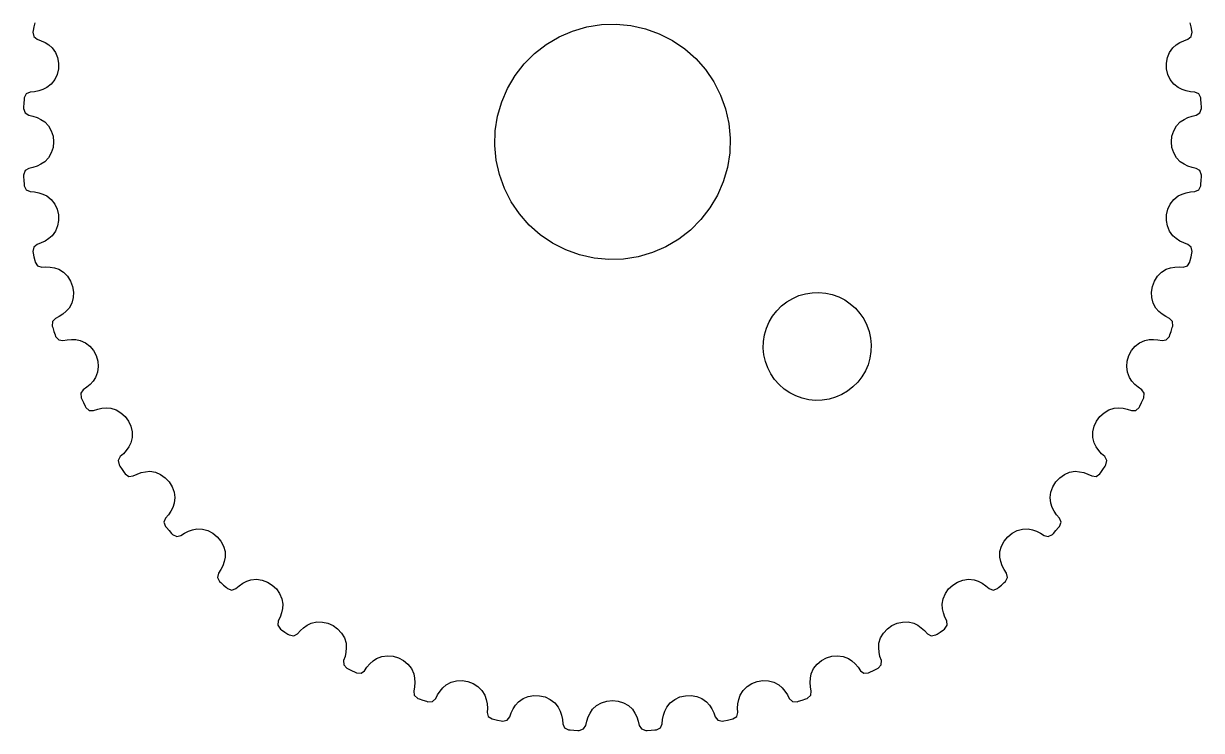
# Model space of a CAD drawing. Header units: metres. Extents: x -15 to 15, y 95 to 125.
# Drawn here: x -15 to 15, y 95 to 113.01 of the extents above; entities that cross this region are included whole.
import ezdxf

# ---------------------------------------------------------------- set-up
doc = ezdxf.new("R2010")
doc.units = ezdxf.units.M

msp = doc.modelspace()

# ---------------------------------------------------------------- linework, layer by layer
for p, q in [((-14.755, 112.835), (-14.762, 112.798)), ((-14.7362, 112.931), (-14.755, 112.835)), ((-14.7167, 113.028), (-14.7362, 112.931)), ((-1.36197, 112.673), (-1.0162, 112.823)), ((-1.0162, 112.823), (-0.65442, 112.928)), ((-0.65442, 112.928), (-0.28232, 112.987)), ((-0.28232, 112.987), (0.09422, 112.999)), ((0.09422, 112.999), (0.4693, 112.963)), ((0.4693, 112.963), (0.83696, 112.881)), ((0.83696, 112.881), (1.19144, 112.753)), ((14.7362, 112.931), (14.7167, 113.028)), ((14.755, 112.835), (14.7362, 112.931)), ((14.762, 112.798), (14.755, 112.835)), ((-14.762, 112.798), (-14.7398, 112.682)), ((-14.7398, 112.682), (-14.6547, 112.614)), ((-14.6547, 112.614), (-14.5506, 112.577)), ((-14.5506, 112.577), (-14.4515, 112.528)), ((-14.4515, 112.528), (-14.358, 112.468)), ((-1.68625, 112.481), (-1.36197, 112.673)), ((1.19144, 112.753), (1.52711, 112.582)), ((1.52711, 112.582), (1.83871, 112.37)), ((14.358, 112.467), (14.4515, 112.528)), ((14.4515, 112.528), (14.5506, 112.577)), ((14.5506, 112.577), (14.6547, 112.614)), ((14.6547, 112.614), (14.7399, 112.681)), ((14.7399, 112.681), (14.762, 112.798)), ((-14.358, 112.468), (-14.2707, 112.395)), ((-14.2707, 112.395), (-14.1882, 112.278)), ((-14.1882, 112.278), (-14.1346, 112.145)), ((-2.25032, 111.984), (-1.98393, 112.25)), ((-1.98393, 112.25), (-1.68625, 112.481)), ((1.83871, 112.37), (2.12131, 112.121)), ((14.1346, 112.145), (14.1882, 112.278)), ((14.1882, 112.278), (14.2707, 112.395)), ((14.2707, 112.395), (14.358, 112.467)), ((-14.1346, 112.145), (-14.1102, 112.003)), ((-14.1102, 112.003), (-14.1147, 111.858)), ((-2.48123, 111.686), (-2.25032, 111.984)), ((2.12131, 112.121), (2.37045, 111.839)), ((14.1102, 112.003), (14.1346, 112.145)), ((14.1147, 111.858), (14.1102, 112.003)), ((-14.1479, 111.717), (-14.2082, 111.586)), ((-14.1147, 111.858), (-14.1479, 111.717)), ((-2.673, 111.362), (-2.48123, 111.686)), ((2.37045, 111.839), (2.58221, 111.527)), ((14.1479, 111.717), (14.1147, 111.858)), ((14.2082, 111.586), (14.1479, 111.717)), ((-14.5074, 111.333), (-14.6135, 111.298)), ((-14.4043, 111.38), (-14.5074, 111.333)), ((-14.2942, 111.472), (-14.4043, 111.38)), ((-14.2082, 111.586), (-14.2942, 111.472)), ((-2.82263, 111.016), (-2.673, 111.362)), ((2.58221, 111.527), (2.75325, 111.191)), ((14.2942, 111.472), (14.2082, 111.586)), ((14.4043, 111.38), (14.2942, 111.472)), ((14.5074, 111.333), (14.4043, 111.38)), ((14.6135, 111.298), (14.5074, 111.333)), ((-14.9859, 111.081), (-14.9927, 110.983)), ((-14.9831, 111.118), (-14.9859, 111.081)), ((-14.9316, 111.225), (-14.9831, 111.118)), ((-14.8318, 111.268), (-14.9316, 111.225)), ((-14.7219, 111.277), (-14.8318, 111.268)), ((-14.6135, 111.298), (-14.7219, 111.277)), ((-2.92773, 110.654), (-2.82263, 111.016)), ((2.75325, 111.191), (2.88087, 110.837)), ((14.7219, 111.276), (14.6135, 111.298)), ((14.8318, 111.268), (14.7219, 111.276)), ((14.9316, 111.225), (14.8318, 111.268)), ((14.9831, 111.118), (14.9316, 111.225)), ((14.9859, 111.081), (14.9831, 111.118)), ((14.9927, 110.983), (14.9859, 111.081)), ((-14.9988, 110.885), (-15.0009, 110.847)), ((-15.0009, 110.847), (-14.9638, 110.735)), ((-14.9927, 110.983), (-14.9988, 110.885)), ((-14.9638, 110.735), (-14.8705, 110.678)), ((2.88087, 110.837), (2.96306, 110.469)), ((14.8705, 110.678), (14.9638, 110.735)), ((14.9638, 110.735), (15.0009, 110.847)), ((14.9988, 110.885), (14.9927, 110.983)), ((15.0009, 110.847), (14.9988, 110.885)), ((-14.8705, 110.678), (-14.7626, 110.656)), ((-14.7626, 110.656), (-14.6579, 110.621)), ((-14.6579, 110.621), (-14.5572, 110.572)), ((-14.5572, 110.572), (-14.4612, 110.512)), ((-14.4612, 110.512), (-14.3641, 110.406)), ((-2.98668, 110.282), (-2.92773, 110.654)), ((2.96306, 110.469), (2.9985, 110.094)), ((14.3641, 110.406), (14.4612, 110.512)), ((14.4612, 110.512), (14.5572, 110.572)), ((14.5572, 110.572), (14.6579, 110.62)), ((14.6579, 110.62), (14.7626, 110.656)), ((14.7626, 110.656), (14.8705, 110.678)), ((-14.3641, 110.406), (-14.2937, 110.282)), ((-14.2937, 110.282), (-14.2509, 110.144)), ((-14.2509, 110.144), (-14.2365, 110)), ((-2.9985, 109.906), (-2.98668, 110.282)), ((14.2365, 110), (14.2509, 110.144)), ((14.2509, 110.144), (14.2937, 110.282)), ((14.2937, 110.282), (14.3641, 110.406)), ((-14.2509, 109.856), (-14.2937, 109.718)), ((-14.2365, 110), (-14.2509, 109.856)), ((-2.96306, 109.531), (-2.9985, 109.906)), ((2.9985, 110.094), (2.98668, 109.718)), ((14.2509, 109.856), (14.2365, 110)), ((14.2937, 109.718), (14.2509, 109.856)), ((-14.3641, 109.594), (-14.4612, 109.488)), ((-14.2937, 109.718), (-14.3641, 109.594)), ((-2.88087, 109.163), (-2.96306, 109.531)), ((2.98668, 109.718), (2.92773, 109.346)), ((14.3641, 109.594), (14.2937, 109.718)), ((14.4612, 109.488), (14.3641, 109.594)), ((-14.9638, 109.265), (-15.0009, 109.153)), ((-14.8705, 109.322), (-14.9638, 109.265)), ((-14.7626, 109.344), (-14.8705, 109.322)), ((-14.6579, 109.38), (-14.7626, 109.344)), ((-14.5572, 109.428), (-14.6579, 109.38)), ((-14.4612, 109.488), (-14.5572, 109.428)), ((2.92773, 109.346), (2.82263, 108.984)), ((14.5572, 109.428), (14.4612, 109.488)), ((14.6579, 109.379), (14.5572, 109.428)), ((14.7626, 109.344), (14.6579, 109.379)), ((14.8705, 109.322), (14.7626, 109.344)), ((14.9638, 109.265), (14.8705, 109.322)), ((15.0009, 109.153), (14.9638, 109.265)), ((-15.0009, 109.153), (-14.9988, 109.115)), ((-14.9988, 109.115), (-14.9927, 109.017)), ((-14.9927, 109.017), (-14.9859, 108.919)), ((-14.9859, 108.919), (-14.9831, 108.882)), ((-2.75325, 108.809), (-2.88087, 109.163)), ((2.82263, 108.984), (2.673, 108.638)), ((14.9831, 108.882), (14.9859, 108.919)), ((14.9859, 108.919), (14.9927, 109.017)), ((14.9927, 109.017), (14.9988, 109.115)), ((14.9988, 109.115), (15.0009, 109.153)), ((-14.9831, 108.882), (-14.9316, 108.775)), ((-14.9316, 108.775), (-14.8318, 108.732)), ((-14.8318, 108.732), (-14.7219, 108.724)), ((-14.7219, 108.724), (-14.6135, 108.702)), ((-14.6135, 108.702), (-14.5074, 108.667)), ((-14.5074, 108.667), (-14.4043, 108.62)), ((-14.4043, 108.62), (-14.2942, 108.528)), ((-2.58221, 108.473), (-2.75325, 108.809)), ((2.673, 108.638), (2.48123, 108.314)), ((14.2942, 108.528), (14.4043, 108.62)), ((14.4043, 108.62), (14.5074, 108.667)), ((14.5074, 108.667), (14.6135, 108.702)), ((14.6135, 108.702), (14.7219, 108.723)), ((14.7219, 108.723), (14.8318, 108.732)), ((14.8318, 108.732), (14.9316, 108.775)), ((14.9316, 108.775), (14.9831, 108.882)), ((-14.2942, 108.528), (-14.2082, 108.414)), ((-14.2082, 108.414), (-14.1479, 108.283)), ((-2.37045, 108.161), (-2.58221, 108.473)), ((2.48123, 108.314), (2.25032, 108.016)), ((14.1479, 108.283), (14.2082, 108.414)), ((14.2082, 108.414), (14.2942, 108.528)), ((-14.1479, 108.283), (-14.1147, 108.142)), ((-14.1147, 108.142), (-14.1102, 107.997)), ((-2.12131, 107.879), (-2.37045, 108.161)), ((2.25032, 108.016), (1.98393, 107.75)), ((14.1102, 107.997), (14.1147, 108.142)), ((14.1147, 108.142), (14.1479, 108.283)), ((-14.1882, 107.722), (-14.2707, 107.605)), ((-14.1346, 107.855), (-14.1882, 107.722)), ((-14.1102, 107.997), (-14.1346, 107.855)), ((-1.83871, 107.63), (-2.12131, 107.879)), ((1.98393, 107.75), (1.68625, 107.519)), ((14.1346, 107.855), (14.1102, 107.997)), ((14.1882, 107.722), (14.1346, 107.855)), ((14.2707, 107.605), (14.1882, 107.722)), ((-14.5506, 107.423), (-14.6547, 107.386)), ((-14.4515, 107.472), (-14.5506, 107.423)), ((-14.358, 107.533), (-14.4515, 107.472)), ((-14.2707, 107.605), (-14.358, 107.533)), ((-1.52711, 107.418), (-1.83871, 107.63)), ((-1.19144, 107.247), (-1.52711, 107.418)), ((1.68625, 107.519), (1.36197, 107.327)), ((14.358, 107.532), (14.2707, 107.605)), ((14.4515, 107.472), (14.358, 107.532)), ((14.5506, 107.423), (14.4515, 107.472)), ((14.6547, 107.386), (14.5506, 107.423)), ((-14.7399, 107.319), (-14.762, 107.202)), ((-14.762, 107.202), (-14.755, 107.165)), ((-14.755, 107.165), (-14.7362, 107.069)), ((-14.6547, 107.386), (-14.7399, 107.319)), ((-0.83696, 107.119), (-1.19144, 107.247)), ((-0.4693, 107.037), (-0.83696, 107.119)), ((1.0162, 107.177), (0.65442, 107.072)), ((1.36197, 107.327), (1.0162, 107.177)), ((14.7398, 107.318), (14.6547, 107.386)), ((14.7362, 107.069), (14.755, 107.165)), ((14.762, 107.202), (14.7398, 107.318)), ((14.755, 107.165), (14.762, 107.202)), ((-14.7362, 107.069), (-14.7167, 106.972)), ((-14.7167, 106.972), (-14.709, 106.936)), ((-14.709, 106.936), (-14.644, 106.837)), ((-14.644, 106.837), (-14.5393, 106.807)), ((-14.5393, 106.807), (-14.4293, 106.813)), ((-14.4293, 106.813), (-14.3191, 106.806)), ((-0.09422, 107.001), (-0.4693, 107.037)), ((0.28232, 107.013), (-0.09422, 107.001)), ((0.65442, 107.072), (0.28232, 107.013)), ((14.319, 106.806), (14.4293, 106.813)), ((14.4293, 106.813), (14.5393, 106.807)), ((14.5393, 106.807), (14.644, 106.837)), ((14.644, 106.837), (14.709, 106.936)), ((14.709, 106.936), (14.7167, 106.972)), ((14.7167, 106.972), (14.7362, 107.069)), ((-14.3191, 106.806), (-14.2093, 106.785)), ((-14.2093, 106.785), (-14.101, 106.752)), ((-14.101, 106.752), (-13.9797, 106.675)), ((-13.9797, 106.675), (-13.8795, 106.573)), ((-13.8795, 106.573), (-13.8027, 106.451)), ((13.8027, 106.451), (13.8795, 106.573)), ((13.8795, 106.573), (13.9797, 106.675)), ((13.9797, 106.675), (14.101, 106.752)), ((14.101, 106.752), (14.2093, 106.785)), ((14.2093, 106.785), (14.319, 106.806)), ((-13.8027, 106.451), (-13.7514, 106.315)), ((-13.7514, 106.315), (-13.728, 106.172)), ((13.728, 106.172), (13.7514, 106.315)), ((13.7514, 106.315), (13.8027, 106.451)), ((-13.7337, 106.028), (-13.7695, 105.89)), ((-13.728, 106.172), (-13.7337, 106.028)), ((4.3056, 105.816), (4.44205, 105.922)), ((4.44205, 105.922), (4.59067, 106.01)), ((4.59067, 106.01), (4.74915, 106.079)), ((4.74915, 106.079), (4.91496, 106.127)), ((4.91496, 106.127), (5.08551, 106.154)), ((5.08551, 106.154), (5.2581, 106.159)), ((5.2581, 106.159), (5.43001, 106.143)), ((5.43001, 106.143), (5.59851, 106.105)), ((5.59851, 106.105), (5.76099, 106.047)), ((5.76099, 106.047), (5.91484, 105.969)), ((5.91484, 105.969), (6.05765, 105.872)), ((13.7337, 106.028), (13.728, 106.172)), ((13.7695, 105.89), (13.7337, 106.028)), ((-13.9979, 105.607), (-14.0898, 105.546)), ((-13.9131, 105.68), (-13.9979, 105.607)), ((-13.836, 105.763), (-13.9131, 105.68)), ((-13.7695, 105.89), (-13.836, 105.763)), ((4.07767, 105.558), (4.1835, 105.694)), ((4.1835, 105.694), (4.3056, 105.816)), ((6.05765, 105.872), (6.18718, 105.757)), ((6.18718, 105.757), (6.30136, 105.628)), ((6.30136, 105.628), (6.39842, 105.485)), ((13.836, 105.763), (13.7695, 105.89)), ((13.9131, 105.679), (13.836, 105.763)), ((13.9978, 105.607), (13.9131, 105.679)), ((14.0897, 105.545), (13.9978, 105.607)), ((-14.2637, 105.418), (-14.2705, 105.299)), ((-14.1882, 105.496), (-14.2637, 105.418)), ((-14.0898, 105.546), (-14.1882, 105.496)), ((3.92119, 105.251), (3.98978, 105.409)), ((3.98978, 105.409), (4.07767, 105.558)), ((6.39842, 105.485), (6.47682, 105.331)), ((6.47682, 105.331), (6.53531, 105.169)), ((14.1882, 105.496), (14.0897, 105.545)), ((14.2637, 105.417), (14.1882, 105.496)), ((14.2705, 105.299), (14.2637, 105.417)), ((-14.2705, 105.299), (-14.2588, 105.264)), ((-14.2588, 105.264), (-14.2275, 105.17)), ((-14.2275, 105.17), (-14.1956, 105.077)), ((-14.1956, 105.077), (-14.1832, 105.042)), ((-14.1832, 105.042), (-14.1059, 104.952)), ((3.84601, 104.914), (3.87302, 105.085)), ((3.87302, 105.085), (3.92119, 105.251)), ((6.53531, 105.169), (6.57298, 105)), ((14.1058, 104.952), (14.1832, 105.042)), ((14.1832, 105.042), (14.1956, 105.077)), ((14.1956, 105.077), (14.2275, 105.17)), ((14.2275, 105.17), (14.2588, 105.264)), ((14.2588, 105.264), (14.2705, 105.299)), ((-14.1059, 104.952), (-13.9981, 104.936)), ((-13.9981, 104.936), (-13.8899, 104.957)), ((-13.8899, 104.957), (-13.7796, 104.964)), ((-13.7796, 104.964), (-13.6682, 104.958)), ((-13.6682, 104.958), (-13.5564, 104.939)), ((-13.5564, 104.939), (-13.4261, 104.878)), ((-13.4261, 104.878), (-13.3134, 104.79)), ((-13.3134, 104.79), (-13.2214, 104.68)), ((3.84059, 104.742), (3.84601, 104.914)), ((3.85683, 104.57), (3.84059, 104.742)), ((6.57298, 105), (6.58923, 104.828)), ((6.58923, 104.828), (6.5838, 104.656)), ((13.2214, 104.68), (13.3134, 104.79)), ((13.3134, 104.79), (13.4261, 104.878)), ((13.4261, 104.878), (13.5564, 104.939)), ((13.5564, 104.939), (13.6681, 104.958)), ((13.6681, 104.958), (13.7796, 104.964)), ((13.7796, 104.964), (13.8899, 104.957)), ((13.8899, 104.957), (13.9981, 104.936)), ((13.9981, 104.936), (14.1058, 104.952)), ((-13.2214, 104.68), (-13.1528, 104.552)), ((-13.1528, 104.552), (-13.1109, 104.413)), ((-13.1109, 104.413), (-13.0979, 104.27)), ((3.8945, 104.401), (3.85683, 104.57)), ((6.55679, 104.485), (6.50862, 104.319)), ((6.5838, 104.656), (6.55679, 104.485)), ((13.0979, 104.27), (13.1109, 104.413)), ((13.1109, 104.413), (13.1528, 104.552)), ((13.1528, 104.552), (13.2214, 104.68)), ((-13.1152, 104.128), (-13.1645, 103.993)), ((-13.0979, 104.27), (-13.1152, 104.128)), ((3.95299, 104.239), (3.8945, 104.401)), ((4.03139, 104.085), (3.95299, 104.239)), ((6.44003, 104.161), (6.35214, 104.012)), ((6.50862, 104.319), (6.44003, 104.161)), ((13.1152, 104.128), (13.0979, 104.27)), ((13.1645, 103.993), (13.1152, 104.128)), ((-13.3047, 103.817), (-13.3878, 103.745)), ((-13.2301, 103.901), (-13.3047, 103.817)), ((-13.1645, 103.993), (-13.2301, 103.901)), ((4.12845, 103.942), (4.03139, 104.085)), ((4.24263, 103.813), (4.12845, 103.942)), ((4.37216, 103.699), (4.24263, 103.813)), ((6.24631, 103.876), (6.12421, 103.754)), ((6.35214, 104.012), (6.24631, 103.876)), ((13.2301, 103.9), (13.1645, 103.993)), ((13.3047, 103.817), (13.2301, 103.9)), ((13.3878, 103.745), (13.3047, 103.817)), ((-13.4789, 103.683), (-13.5436, 103.595)), ((-13.5436, 103.595), (-13.5349, 103.477)), ((-13.3878, 103.745), (-13.4789, 103.683)), ((4.51497, 103.602), (4.37216, 103.699)), ((4.66882, 103.523), (4.51497, 103.602)), ((4.8313, 103.465), (4.66882, 103.523)), ((5.83914, 103.56), (5.68066, 103.491)), ((5.98776, 103.648), (5.83914, 103.56)), ((6.12421, 103.754), (5.98776, 103.648)), ((13.4789, 103.683), (13.3878, 103.745)), ((13.5435, 103.595), (13.4789, 103.683)), ((13.5349, 103.477), (13.5435, 103.595)), ((-13.5349, 103.477), (-13.5186, 103.443)), ((-13.5186, 103.443), (-13.4754, 103.355)), ((-13.4754, 103.355), (-13.4316, 103.267)), ((-13.4316, 103.267), (-13.4146, 103.233)), ((-13.4146, 103.233), (-13.3264, 103.154)), ((-13.1128, 103.187), (-13.0044, 103.208)), ((-13.0044, 103.208), (-12.8931, 103.217)), ((-12.8931, 103.217), (-12.7798, 103.213)), ((-12.7798, 103.213), (-12.6427, 103.17)), ((4.9998, 103.427), (4.8313, 103.465)), ((5.17172, 103.411), (4.9998, 103.427)), ((5.3443, 103.416), (5.17172, 103.411)), ((5.51485, 103.443), (5.3443, 103.416)), ((5.68066, 103.491), (5.51485, 103.443)), ((12.6427, 103.17), (12.7798, 103.213)), ((12.7798, 103.213), (12.893, 103.217)), ((12.893, 103.217), (13.0043, 103.208)), ((13.0043, 103.208), (13.1127, 103.187)), ((13.3263, 103.154), (13.4146, 103.233)), ((13.4146, 103.233), (13.4316, 103.267)), ((13.4316, 103.267), (13.4754, 103.355)), ((13.4754, 103.355), (13.5186, 103.443)), ((13.5186, 103.443), (13.5349, 103.477)), ((-13.3264, 103.154), (-13.2174, 103.152)), ((-13.2174, 103.152), (-13.1128, 103.187)), ((-12.6427, 103.17), (-12.5195, 103.097)), ((-12.5195, 103.097), (-12.4138, 102.999)), ((-12.4138, 102.999), (-12.3292, 102.882)), ((12.3292, 102.882), (12.4138, 102.999)), ((12.4138, 102.999), (12.5195, 103.097)), ((12.5195, 103.097), (12.6427, 103.17)), ((13.1127, 103.187), (13.2174, 103.152)), ((13.2174, 103.152), (13.3263, 103.154)), ((-12.3292, 102.882), (-12.2695, 102.75)), ((-12.2695, 102.75), (-12.2379, 102.609)), ((-12.2379, 102.609), (-12.2366, 102.466)), ((12.2366, 102.466), (12.2379, 102.609)), ((12.2379, 102.609), (12.2695, 102.75)), ((12.2695, 102.75), (12.3292, 102.882)), ((-12.2678, 102.326), (-12.3208, 102.226)), ((-12.2366, 102.466), (-12.2678, 102.326)), ((12.2678, 102.326), (12.2366, 102.466)), ((12.3207, 102.226), (12.2678, 102.326)), ((-12.4567, 102.051), (-12.539, 101.977)), ((-12.3839, 102.134), (-12.4567, 102.051)), ((-12.3208, 102.226), (-12.3839, 102.134)), ((12.3839, 102.134), (12.3207, 102.226)), ((12.4567, 102.051), (12.3839, 102.134)), ((12.539, 101.977), (12.4567, 102.051)), ((-12.539, 101.977), (-12.5917, 101.882)), ((-12.5917, 101.882), (-12.5677, 101.766)), ((-12.5677, 101.766), (-12.5471, 101.735)), ((-12.5471, 101.735), (-12.4927, 101.653)), ((12.4927, 101.653), (12.5471, 101.735)), ((12.5916, 101.882), (12.539, 101.977)), ((12.5471, 101.735), (12.5677, 101.766)), ((12.5677, 101.766), (12.5916, 101.882)), ((-12.4927, 101.653), (-12.4378, 101.571)), ((-12.4378, 101.571), (-12.4166, 101.54)), ((-12.4166, 101.54), (-12.3188, 101.474)), ((-12.3188, 101.474), (-12.2105, 101.486)), ((-12.2105, 101.486), (-12.1113, 101.534)), ((-12.1113, 101.534), (-12.0067, 101.569)), ((-12.0067, 101.569), (-11.8974, 101.592)), ((-11.8974, 101.592), (-11.7845, 101.603)), ((-11.7845, 101.603), (-11.643, 101.578)), ((-11.643, 101.578), (-11.5114, 101.522)), ((-11.5114, 101.522), (-11.3939, 101.439)), ((-11.3939, 101.439), (-11.2946, 101.333)), ((11.2946, 101.333), (11.3939, 101.439)), ((11.3939, 101.439), (11.5114, 101.522)), ((11.5114, 101.522), (11.643, 101.578)), ((11.643, 101.578), (11.7845, 101.603)), ((11.7845, 101.603), (11.8973, 101.592)), ((11.8973, 101.592), (12.0066, 101.569)), ((12.0066, 101.569), (12.1113, 101.534)), ((12.1113, 101.534), (12.2105, 101.486)), ((12.2105, 101.486), (12.3187, 101.473)), ((12.3187, 101.473), (12.4166, 101.54)), ((12.4166, 101.54), (12.4378, 101.571)), ((12.4378, 101.571), (12.4927, 101.653)), ((-11.2946, 101.333), (-11.2182, 101.21)), ((-11.2182, 101.21), (-11.1685, 101.075)), ((11.1685, 101.075), (11.2182, 101.21)), ((11.2182, 101.21), (11.2946, 101.333)), ((-11.1685, 101.075), (-11.1485, 100.933)), ((-11.1485, 100.933), (-11.1612, 100.79)), ((11.1485, 100.933), (11.1685, 101.075)), ((11.1612, 100.79), (11.1485, 100.933)), ((-11.2512, 100.585), (-11.3126, 100.493)), ((-11.2007, 100.684), (-11.2512, 100.585)), ((-11.1612, 100.79), (-11.2007, 100.684)), ((11.2006, 100.684), (11.1612, 100.79)), ((11.2511, 100.585), (11.2006, 100.684)), ((11.3125, 100.493), (11.2511, 100.585)), ((-11.3845, 100.409), (-11.4243, 100.308)), ((-11.4243, 100.308), (-11.3854, 100.196)), ((-11.3126, 100.493), (-11.3845, 100.409)), ((11.3845, 100.409), (11.3125, 100.493)), ((11.4243, 100.308), (11.3845, 100.409)), ((11.3854, 100.196), (11.4243, 100.308)), ((-11.3854, 100.196), (-11.3609, 100.168)), ((-11.3609, 100.168), (-11.2963, 100.093)), ((-11.2963, 100.093), (-11.2312, 100.02)), ((-11.2312, 100.02), (-11.2061, 99.9917)), ((-11.2061, 99.9917), (-11.1005, 99.9386)), ((-11.1005, 99.9386), (-10.9947, 99.9647)), ((-10.9947, 99.9647), (-10.9026, 100.025)), ((-10.9026, 100.025), (-10.8035, 100.074)), ((-10.8035, 100.074), (-10.6982, 100.111)), ((-10.6982, 100.111), (-10.5877, 100.136)), ((-10.5877, 100.136), (-10.4441, 100.13)), ((-10.4441, 100.13), (-10.3063, 100.092)), ((-10.3063, 100.092), (-10.179, 100.025)), ((-10.179, 100.025), (-10.0667, 99.9333)), ((-10.0667, 99.9333), (-9.9749, 99.821)), ((9.9749, 99.821), (10.0667, 99.9333)), ((10.0667, 99.9333), (10.179, 100.025)), ((10.179, 100.025), (10.3063, 100.092)), ((10.3063, 100.092), (10.4441, 100.13)), ((10.4441, 100.13), (10.5877, 100.136)), ((10.5877, 100.136), (10.6981, 100.111)), ((10.6981, 100.111), (10.8034, 100.074)), ((10.8034, 100.074), (10.9026, 100.025)), ((10.9026, 100.025), (10.9947, 99.9647)), ((10.9947, 99.9647), (11.1004, 99.9385)), ((11.1004, 99.9385), (11.2061, 99.9917)), ((11.2061, 99.9917), (11.2312, 100.02)), ((11.2312, 100.02), (11.2963, 100.093)), ((11.2963, 100.093), (11.3609, 100.168)), ((11.3609, 100.168), (11.3854, 100.196)), ((-9.9749, 99.821), (-9.908, 99.6937)), ((-9.908, 99.6937), (-9.86972, 99.5559)), ((9.86972, 99.5559), (9.908, 99.6937)), ((9.908, 99.6937), (9.9749, 99.821)), ((-9.86359, 99.4123), (-9.8889, 99.3019)), ((-9.86972, 99.5559), (-9.86359, 99.4123)), ((9.86359, 99.4123), (9.86972, 99.5559)), ((9.88878, 99.3018), (9.86359, 99.4123)), ((-9.97484, 99.0974), (-10.0353, 99.0053)), ((-9.92603, 99.1966), (-9.97484, 99.0974)), ((-9.8889, 99.3019), (-9.92603, 99.1966)), ((9.9259, 99.1965), (9.88878, 99.3018)), ((9.97481, 99.0974), (9.9259, 99.1965)), ((10.0353, 99.0053), (9.97481, 99.0974)), ((-10.0353, 99.0053), (-10.0615, 98.8996)), ((-10.0615, 98.8996), (-10.0083, 98.7939)), ((-10.0083, 98.7939), (-9.9803, 98.7688)), ((-9.9803, 98.7688), (-9.90659, 98.7037)), ((-9.50735, 98.6875), (-9.41548, 98.7489)), ((-9.41548, 98.7489), (-9.31596, 98.7994)), ((-9.31596, 98.7994), (-9.20963, 98.8388)), ((-9.20963, 98.8388), (-9.06651, 98.8515)), ((-9.06651, 98.8515), (-8.9249, 98.8315)), ((-8.9249, 98.8315), (-8.7899, 98.7818)), ((-8.7899, 98.7818), (-8.66664, 98.7054)), ((8.66664, 98.7054), (8.7899, 98.7818)), ((8.7899, 98.7818), (8.9249, 98.8315)), ((8.9249, 98.8315), (9.06651, 98.8515)), ((9.06651, 98.8515), (9.20963, 98.8388)), ((9.20963, 98.8388), (9.31583, 98.7993)), ((9.31583, 98.7993), (9.41536, 98.7488)), ((9.41536, 98.7488), (9.50731, 98.6874)), ((9.90659, 98.7037), (9.9803, 98.7688)), ((9.9803, 98.7688), (10.0083, 98.7939)), ((10.0083, 98.7939), (10.0614, 98.8995)), ((10.0614, 98.8995), (10.0353, 99.0053)), ((-9.90659, 98.7037), (-9.83243, 98.6391)), ((-9.83243, 98.6391), (-9.80392, 98.6146)), ((-9.80392, 98.6146), (-9.69226, 98.5757)), ((-9.69226, 98.5757), (-9.59076, 98.6155)), ((-9.59076, 98.6155), (-9.50735, 98.6875)), ((-8.66664, 98.7054), (-8.56094, 98.6061)), ((-8.56094, 98.6061), (-8.478, 98.4886)), ((-8.478, 98.4886), (-8.42204, 98.357)), ((8.42204, 98.357), (8.478, 98.4886)), ((8.478, 98.4886), (8.56094, 98.6061)), ((8.56094, 98.6061), (8.66664, 98.7054)), ((9.50731, 98.6874), (9.59076, 98.6155)), ((9.59076, 98.6155), (9.69215, 98.5757)), ((9.69215, 98.5757), (9.80392, 98.6146)), ((9.80392, 98.6146), (9.83243, 98.6391)), ((9.83243, 98.6391), (9.90659, 98.7037)), ((-8.42204, 98.357), (-8.39723, 98.2155)), ((-8.39723, 98.2155), (-8.40791, 98.1027)), ((8.39723, 98.2155), (8.42204, 98.357)), ((8.40778, 98.1026), (8.39723, 98.2155)), ((-8.46643, 97.8887), (-8.51434, 97.7895)), ((-8.43097, 97.9934), (-8.46643, 97.8887)), ((-8.40791, 98.1027), (-8.43097, 97.9934)), ((8.43085, 97.9933), (8.40778, 98.1026)), ((8.46638, 97.8887), (8.43085, 97.9933)), ((8.51434, 97.7895), (8.46638, 97.8887)), ((-8.51434, 97.7895), (-8.52655, 97.6813)), ((-8.52655, 97.6813), (-8.46002, 97.5834)), ((-8.46002, 97.5834), (-8.42896, 97.5622)), ((-8.42896, 97.5622), (-8.34737, 97.5073)), ((-8.34737, 97.5073), (-8.26543, 97.4529)), ((-8.02272, 97.461), (-7.94943, 97.5433)), ((-7.94943, 97.5433), (-7.86636, 97.6161)), ((-7.86636, 97.6161), (-7.77429, 97.6793)), ((-7.77429, 97.6793), (-7.67401, 97.7322)), ((-7.67401, 97.7322), (-7.53378, 97.7634)), ((-7.53378, 97.7634), (-7.39076, 97.7621)), ((-7.39076, 97.7621), (-7.25043, 97.7305)), ((-7.25043, 97.7305), (-7.11826, 97.6708)), ((-7.11826, 97.6708), (-7.0005, 97.5862)), ((-7.0005, 97.5862), (-6.90292, 97.4805)), ((6.90292, 97.4805), (7.0005, 97.5862)), ((7.0005, 97.5862), (7.11826, 97.6708)), ((7.11826, 97.6708), (7.25043, 97.7305)), ((7.25043, 97.7305), (7.39076, 97.7621)), ((7.39076, 97.7621), (7.53378, 97.7634)), ((7.53378, 97.7634), (7.67401, 97.7322)), ((7.67401, 97.7322), (7.77414, 97.6792)), ((7.77414, 97.6792), (7.86623, 97.6161)), ((7.86623, 97.6161), (7.94939, 97.5433)), ((7.94939, 97.5433), (8.02272, 97.461)), ((8.26543, 97.4529), (8.34737, 97.5073)), ((8.34737, 97.5073), (8.42896, 97.5622)), ((8.42896, 97.5622), (8.46002, 97.5834)), ((8.46002, 97.5834), (8.52644, 97.6812)), ((8.52644, 97.6812), (8.51434, 97.7895)), ((-8.26543, 97.4529), (-8.23395, 97.4323)), ((-8.23395, 97.4323), (-8.11818, 97.4084)), ((-8.11818, 97.4084), (-8.02272, 97.461)), ((-6.90292, 97.4805), (-6.83028, 97.3573)), ((-6.83028, 97.3573), (-6.7872, 97.2202)), ((-6.7872, 97.2202), (-6.78307, 97.107)), ((6.78291, 97.1069), (6.7872, 97.2202)), ((6.7872, 97.2202), (6.83028, 97.3573)), ((6.83028, 97.3573), (6.90292, 97.4805)), ((8.02272, 97.461), (8.11806, 97.4083)), ((8.11806, 97.4083), (8.23395, 97.4323)), ((8.23395, 97.4323), (8.26543, 97.4529)), ((-6.79167, 96.9957), (-6.81316, 96.8873)), ((-6.78307, 97.107), (-6.79167, 96.9957)), ((6.79153, 96.9956), (6.78291, 97.1069)), ((6.81311, 96.8872), (6.79153, 96.9956)), ((-6.81316, 96.8873), (-6.84772, 96.7826)), ((-6.84772, 96.7826), (-6.84569, 96.6737)), ((-6.84569, 96.6737), (-6.76695, 96.5854)), ((-6.31743, 96.5211), (-6.25549, 96.6122)), ((-6.25549, 96.6122), (-6.18265, 96.6953)), ((-6.18265, 96.6953), (-6.09959, 96.7699)), ((-6.09959, 96.7699), (-6.0071, 96.8355)), ((-6.0071, 96.8355), (-5.87213, 96.8848)), ((-5.87213, 96.8848), (-5.73016, 96.9021)), ((-5.73016, 96.9021), (-5.5869, 96.8891)), ((-5.5869, 96.8891), (-5.44807, 96.8472)), ((-5.44807, 96.8472), (-5.32028, 96.7786)), ((-5.32028, 96.7786), (-5.20975, 96.6866)), ((-5.20975, 96.6866), (-5.12163, 96.5739)), ((5.12163, 96.5739), (5.20975, 96.6866)), ((5.20975, 96.6866), (5.32028, 96.7786)), ((5.32028, 96.7786), (5.44807, 96.8472)), ((5.44807, 96.8472), (5.5869, 96.8891)), ((5.5869, 96.8891), (5.73016, 96.9021)), ((5.73016, 96.9021), (5.87213, 96.8848)), ((5.87213, 96.8848), (6.0071, 96.8355)), ((6.0071, 96.8355), (6.09944, 96.7699)), ((6.09944, 96.7699), (6.18251, 96.6953)), ((6.18251, 96.6953), (6.25545, 96.6122)), ((6.25545, 96.6122), (6.31743, 96.5211)), ((6.76695, 96.5854), (6.84557, 96.6736)), ((6.84772, 96.7826), (6.81311, 96.8872)), ((6.84557, 96.6736), (6.84772, 96.7826)), ((-6.76695, 96.5854), (-6.73338, 96.5684)), ((-6.73338, 96.5684), (-6.64532, 96.5246)), ((-6.64532, 96.5246), (-6.55699, 96.4814)), ((-6.55699, 96.4814), (-6.5231, 96.4651)), ((-6.5231, 96.4651), (-6.4052, 96.4565)), ((-6.4052, 96.4565), (-6.31743, 96.5211)), ((-5.12163, 96.5739), (-5.06104, 96.4436)), ((-5.06104, 96.4436), (-5.04216, 96.3319)), ((-5.04216, 96.3319), (-5.03616, 96.2204)), ((5.03603, 96.2204), (5.04201, 96.3318)), ((5.04201, 96.3318), (5.06104, 96.4436)), ((5.06104, 96.4436), (5.12163, 96.5739)), ((6.31743, 96.5211), (6.40506, 96.4564)), ((6.40506, 96.4564), (6.5231, 96.4651)), ((6.5231, 96.4651), (6.55699, 96.4814)), ((6.55699, 96.4814), (6.64532, 96.5246)), ((6.64532, 96.5246), (6.73338, 96.5684)), ((6.73338, 96.5684), (6.76695, 96.5854)), ((-5.04332, 96.1101), (-5.06392, 96.0019)), ((-5.03616, 96.2204), (-5.04332, 96.1101)), ((-4.39314, 96.0022), (-4.32054, 96.0869)), ((-4.32054, 96.0869), (-4.2374, 96.164)), ((-4.2374, 96.164), (-4.11002, 96.2305)), ((-4.11002, 96.2305), (-3.97153, 96.2663)), ((-3.97153, 96.2663), (-3.82779, 96.272)), ((-3.82779, 96.272), (-3.68468, 96.2486)), ((-3.68468, 96.2486), (-3.54903, 96.1973)), ((-3.54903, 96.1973), (-3.42743, 96.1205)), ((-3.42743, 96.1205), (-3.32536, 96.0203)), ((-3.32536, 96.0203), (-3.24828, 95.899)), ((3.24828, 95.899), (3.32536, 96.0203)), ((3.32536, 96.0203), (3.42743, 96.1205)), ((3.42743, 96.1205), (3.54903, 96.1973)), ((3.54903, 96.1973), (3.68468, 96.2486)), ((3.68468, 96.2486), (3.82779, 96.272)), ((3.82779, 96.272), (3.97153, 96.2663)), ((3.97153, 96.2663), (4.11002, 96.2305)), ((4.11002, 96.2305), (4.2374, 96.164)), ((4.2374, 96.164), (4.32037, 96.0869)), ((4.32037, 96.0869), (4.39299, 96.0021)), ((5.04326, 96.1101), (5.03603, 96.2204)), ((5.06392, 96.0019), (5.04326, 96.1101)), ((-5.06392, 96.0019), (-5.0477, 95.8942)), ((-5.0477, 95.8942), (-4.95808, 95.8168)), ((-4.95808, 95.8168), (-4.92259, 95.8044)), ((-4.92259, 95.8044), (-4.82957, 95.7725)), ((-4.82957, 95.7725), (-4.73636, 95.7412)), ((-4.73636, 95.7412), (-4.70062, 95.7295)), ((-4.70062, 95.7295), (-4.58261, 95.7363)), ((-4.58261, 95.7363), (-4.50403, 95.8118)), ((-4.50403, 95.8118), (-4.45453, 95.9103)), ((-4.45453, 95.9103), (-4.39314, 96.0022)), ((-3.24828, 95.899), (-3.21498, 95.7907)), ((-3.21498, 95.7907), (-3.19449, 95.681)), ((-2.46756, 95.642), (-2.39519, 95.7293)), ((-2.39519, 95.7293), (-2.27757, 95.8118)), ((-2.27757, 95.8118), (-2.14494, 95.8654)), ((-2.14494, 95.8654), (-2.00317, 95.8898)), ((-2.00317, 95.8898), (-1.85823, 95.8853)), ((-1.85823, 95.8853), (-1.71706, 95.8521)), ((-1.71706, 95.8521), (-1.58646, 95.7918)), ((-1.58646, 95.7918), (-1.47218, 95.7058)), ((-1.47218, 95.7058), (-1.37994, 95.5957)), ((-0.40616, 95.6359), (-0.28165, 95.7063)), ((-0.28165, 95.7063), (-0.14429, 95.7491)), ((-0.14429, 95.7491), (0, 95.7635)), ((0, 95.7635), (0.14429, 95.7491)), ((0.14429, 95.7491), (0.28165, 95.7063)), ((0.28165, 95.7063), (0.40616, 95.6359)), ((1.37994, 95.5957), (1.47218, 95.7058)), ((1.47218, 95.7058), (1.58646, 95.7918)), ((1.58646, 95.7918), (1.71706, 95.8521)), ((1.71706, 95.8521), (1.85823, 95.8853)), ((1.85823, 95.8853), (2.00317, 95.8898)), ((2.00317, 95.8898), (2.14494, 95.8654)), ((2.14494, 95.8654), (2.27757, 95.8118)), ((2.27757, 95.8118), (2.39519, 95.7293)), ((2.39519, 95.7293), (2.46739, 95.642)), ((3.19434, 95.6809), (3.21481, 95.7907)), ((3.21481, 95.7907), (3.24828, 95.899)), ((4.39299, 96.0021), (4.45447, 95.9102)), ((4.45447, 95.9102), (4.50403, 95.8118)), ((4.50403, 95.8118), (4.58247, 95.7363)), ((4.58247, 95.7363), (4.70062, 95.7295)), ((4.70062, 95.7295), (4.73636, 95.7412)), ((4.73636, 95.7412), (4.82957, 95.7725)), ((4.82957, 95.7725), (4.92259, 95.8044)), ((4.92259, 95.8044), (4.95808, 95.8168)), ((4.95808, 95.8168), (5.04756, 95.8941)), ((5.04756, 95.8941), (5.06392, 96.0019)), ((-3.19449, 95.681), (-3.18718, 95.5707)), ((-3.18718, 95.5707), (-3.19348, 95.4607)), ((-3.19348, 95.4607), (-3.16333, 95.356)), ((-2.61356, 95.3453), (-2.57733, 95.4494)), ((-2.57733, 95.4494), (-2.52847, 95.5485)), ((-2.52847, 95.5485), (-2.46756, 95.642)), ((-1.37994, 95.5957), (-1.33279, 95.4926)), ((-1.33279, 95.4926), (-1.29814, 95.3865)), ((-0.62054, 95.3421), (-0.57236, 95.4428)), ((-0.57236, 95.4428), (-0.51199, 95.5388)), ((-0.51199, 95.5388), (-0.40616, 95.6359)), ((0.40616, 95.6359), (0.51199, 95.5388)), ((0.51199, 95.5388), (0.57219, 95.4428)), ((0.57219, 95.4428), (0.62039, 95.3421)), ((1.29799, 95.3865), (1.33263, 95.4926)), ((1.33263, 95.4926), (1.37994, 95.5957)), ((2.46739, 95.642), (2.52832, 95.5485)), ((2.52832, 95.5485), (2.57729, 95.4494)), ((2.57729, 95.4494), (2.61356, 95.3453)), ((3.16319, 95.356), (3.19348, 95.4607)), ((3.18712, 95.5707), (3.19434, 95.6809)), ((3.19348, 95.4607), (3.18712, 95.5707)), ((-3.16333, 95.356), (-3.06439, 95.291)), ((-3.06439, 95.291), (-3.02759, 95.2833)), ((-3.02759, 95.2833), (-2.9312, 95.2638)), ((-2.9312, 95.2638), (-2.83469, 95.245)), ((-2.83469, 95.245), (-2.79773, 95.238)), ((-2.79773, 95.238), (-2.68161, 95.2602)), ((-2.68161, 95.2602), (-2.61356, 95.3453)), ((-1.29814, 95.3865), (-1.2765, 95.2781)), ((-1.2765, 95.2781), (-1.26839, 95.1682)), ((-1.26839, 95.1682), (-1.22484, 95.0684)), ((-0.73474, 95.0362), (-0.67837, 95.1295)), ((-0.67837, 95.1295), (-0.65605, 95.2374)), ((-0.65605, 95.2374), (-0.62054, 95.3421)), ((0.62039, 95.3421), (0.65599, 95.2374)), ((0.65599, 95.2374), (0.67837, 95.1295)), ((0.67837, 95.1295), (0.73459, 95.0362)), ((1.2247, 95.0684), (1.26839, 95.1682)), ((1.26839, 95.1682), (1.27646, 95.2781)), ((1.27646, 95.2781), (1.29799, 95.3865)), ((2.61356, 95.3453), (2.68147, 95.2601)), ((2.68147, 95.2601), (2.79773, 95.238)), ((2.79773, 95.238), (2.83469, 95.245)), ((2.83469, 95.245), (2.9312, 95.2638)), ((2.9312, 95.2638), (3.02759, 95.2833)), ((3.02759, 95.2833), (3.06439, 95.291)), ((3.06439, 95.291), (3.16319, 95.356)), ((-1.22484, 95.0684), (-1.11827, 95.0169)), ((-1.11827, 95.0169), (-1.08076, 95.0141)), ((-1.08076, 95.0141), (-0.98267, 95.0073)), ((-0.98267, 95.0073), (-0.88452, 95.0012)), ((-0.88452, 95.0012), (-0.84697, 94.9991)), ((-0.84697, 94.9991), (-0.73474, 95.0362)), ((0.73459, 95.0362), (0.84697, 94.9991)), ((0.84697, 94.9991), (0.88452, 95.0012)), ((0.88452, 95.0012), (0.98267, 95.0073)), ((0.98267, 95.0073), (1.08076, 95.0141)), ((1.08076, 95.0141), (1.11827, 95.0169)), ((1.11827, 95.0169), (1.2247, 95.0684))]:
    msp.add_line(p, q)

doc.saveas('drawing.dxf')
